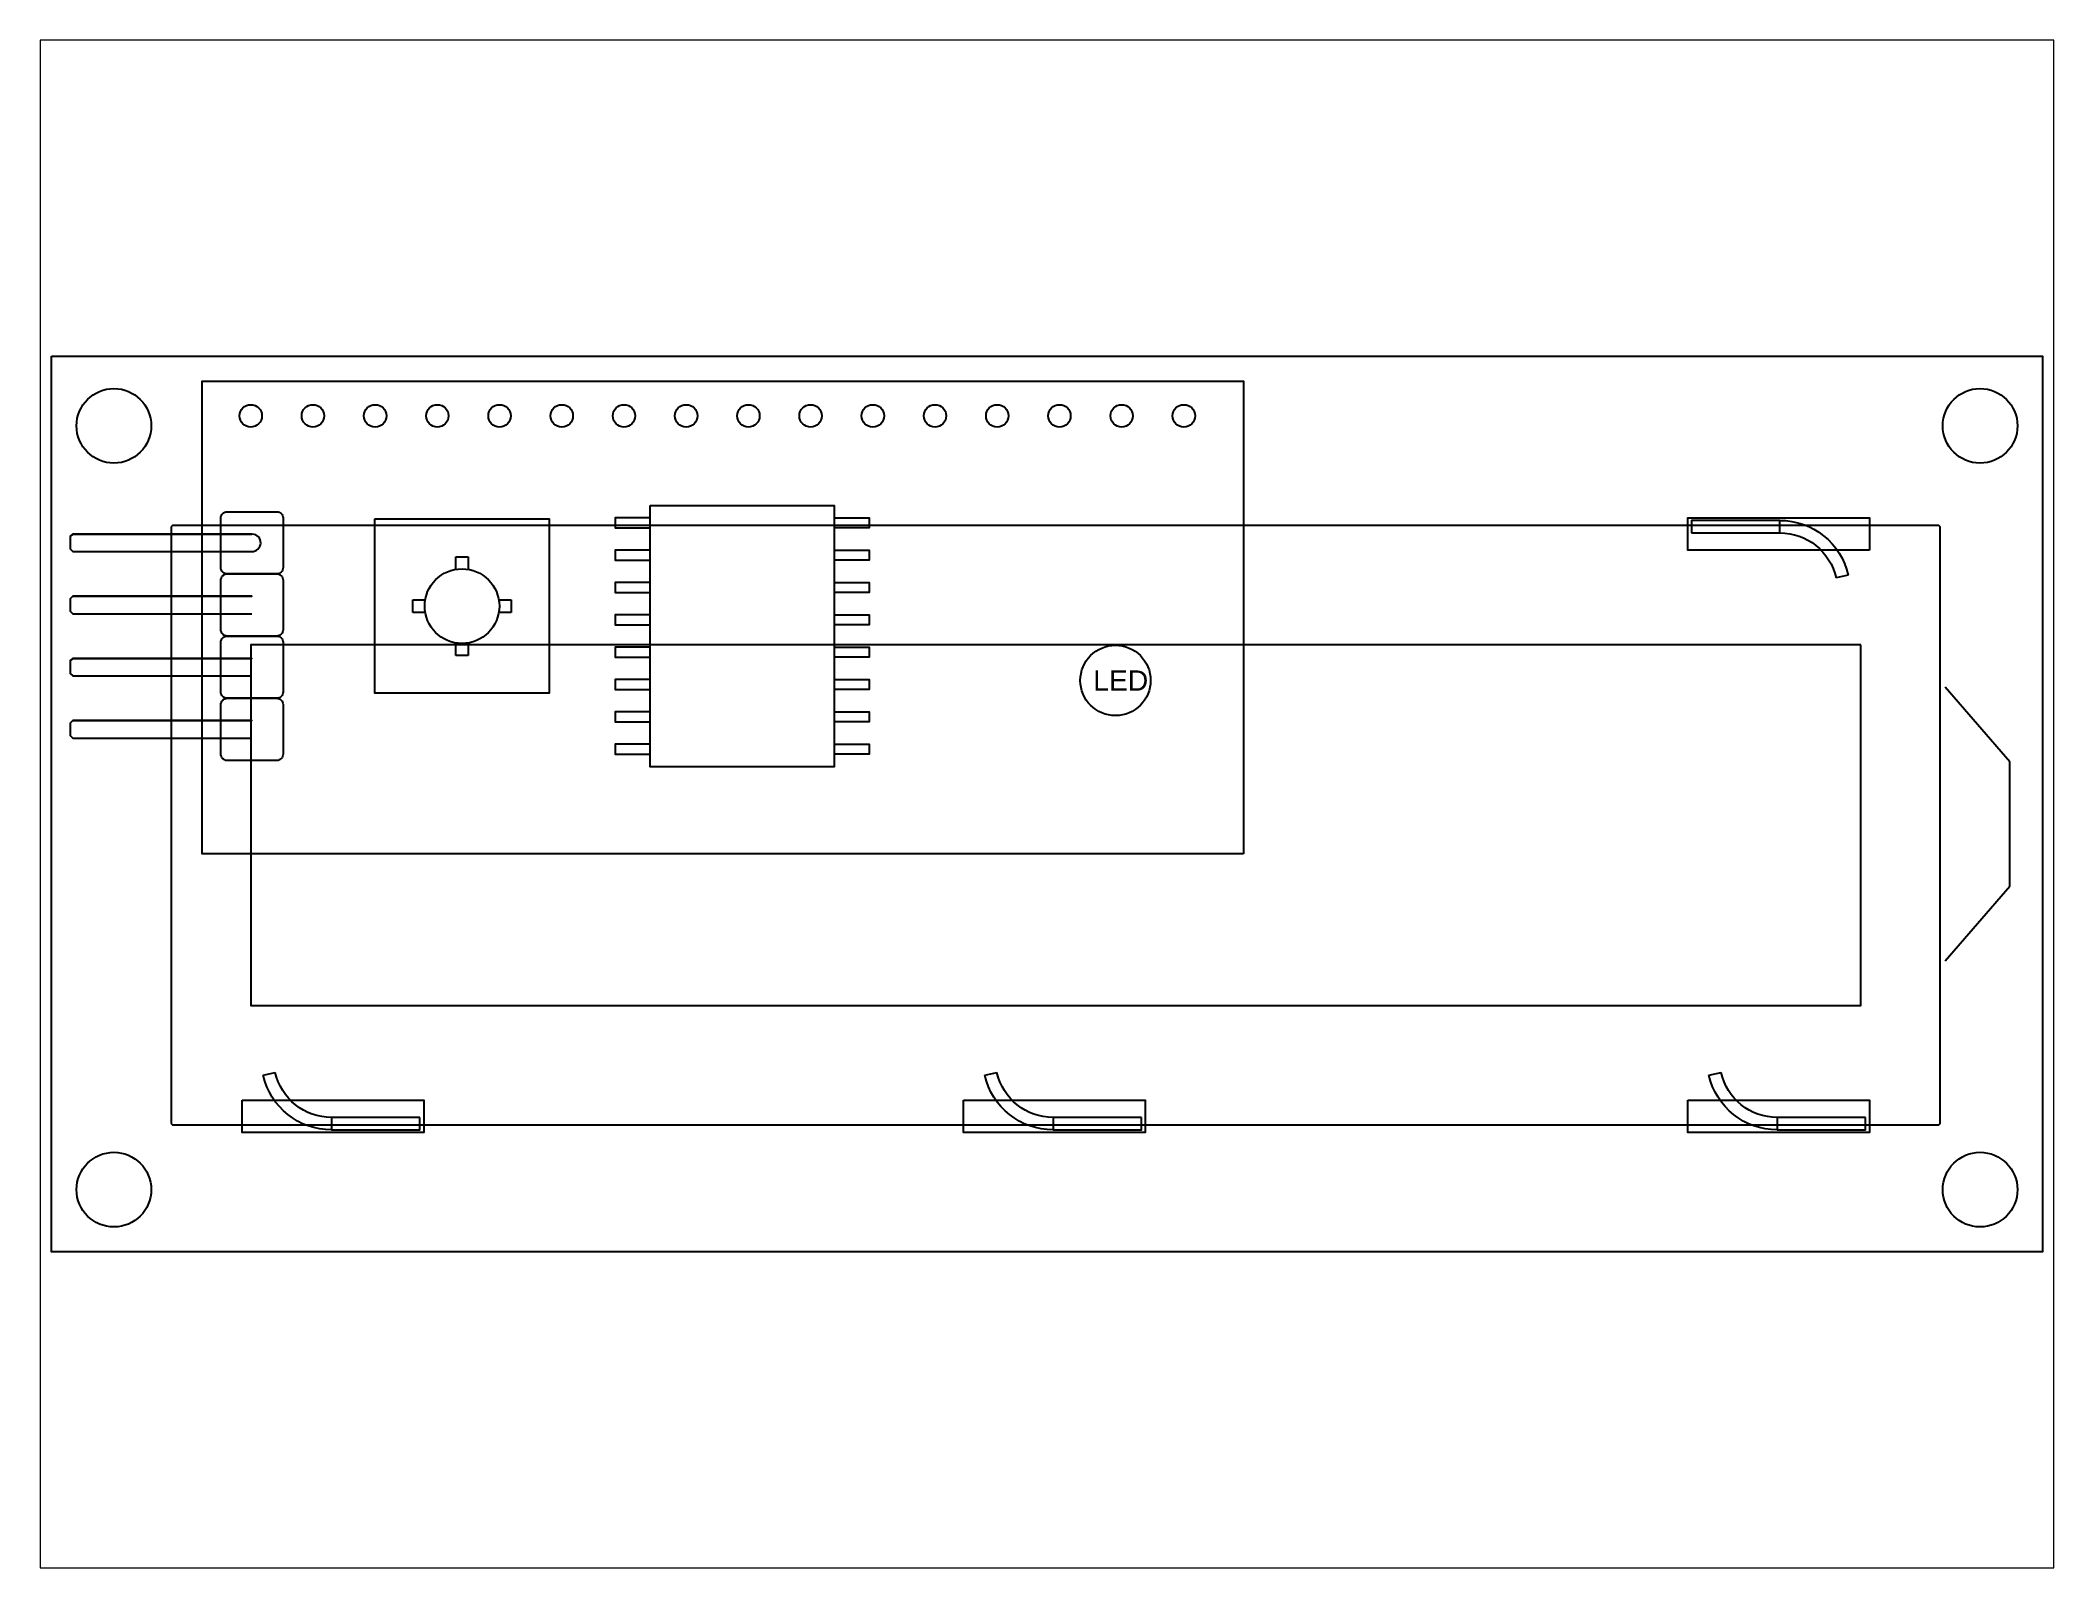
# Paper-space layout 'Layout2' of a CAD drawing. Header units: millimetres. Extents: x 26 to 231, y 20 to 176.
# The model-space entities are those that its viewports show. They can reach past a viewport. Long polylines and large blocks are cut down to what shows.
import ezdxf

# ---------------------------------------------------------------- set-up
doc = ezdxf.new("R2010")
doc.units = ezdxf.units.MM
doc.layers.add('Label', color=6, linetype='Continuous')
doc.layers.add('LCD', color=3, linetype='Continuous')
doc.styles.get("Standard").update_dxf_attribs({"font": 'Arial.ttf'})

# ---------------------------------------------------------------- blocks, each defined once
blk = doc.blocks.new('*U6')
at = {"layer": 'LCD'}
blk.add_circle((0, 0), 0.45, dxfattribs=at)
blk = doc.blocks.new('*U7')
at = {"layer": 'LCD', "color": 0, "linetype": 'ByBlock', "lineweight": -2, "transparency": 16777216}
for p in [(0, 0), (2.5, 0), (5, 0), (7.5, 0), (10, 0), (12.5, 0), (15, 0), (17.5, 0), (20, 0), (22.5, 0), (25, 0), (27.5, 0), (30, 0), (32.5, 0), (35, 0), (37.5, 0)]:
    blk.add_blockref('*U6', p, dxfattribs=at)
blk = doc.blocks.new('*U8')
at = {"layer": 'LCD'}
for p, q in [((-0.25, -0.251), (-0.25, 0.251)), ((-0.25, 0.251), (0.25, 0.251)), ((0.25, 0.251), (0.25, -0.251))]:
    blk.add_line(p, q, dxfattribs=at)
blk = doc.blocks.new('*U1')
at = {"layer": 'LCD', "color": 0, "linetype": 'ByBlock', "lineweight": -2, "transparency": 16777216}
blk.add_blockref('*U8', (-23.05, 9.224, -8.4), dxfattribs=at)
for p, rotation in [((-24.78, 7.494, -8.4), 89.99999999999997), ((-21.32, 7.494, -8.4), 270), ((-23.05, 5.764, -8.4), 180)]:
    blk.add_blockref('*U8', p, dxfattribs=dict(at, rotation=rotation))
blk = doc.blocks.new('*U2')
at = {"layer": 'LCD'}
blk.add_polyline3d([(0.7, 0.2, -0.65), (-0.7, 0.2, 0.65), (-0.7, -0.2, 0.65), (0.7, -0.2, 0.65)], dxfattribs=at)
blk = doc.blocks.new('*U3')
at = {"layer": 'LCD', "color": 0, "linetype": 'ByBlock', "lineweight": -2, "transparency": 16777216}
for p in [(0, 0), (0, -1.3), (0, -2.6), (0, -3.9), (0, -5.2), (0, -6.5), (0, -7.8), (0, -9.1)]:
    blk.add_blockref('*U2', p, dxfattribs=at)
blk = doc.blocks.new('*U4')
at = {"layer": 'LCD'}
blk.add_polyline3d([(0.7, 0.2, -0.65), (-0.7, 0.2, 0.65), (-0.7, -0.2, 0.65), (0.7, -0.2, 0.65)], dxfattribs=at)
blk = doc.blocks.new('*U5')
at = {"layer": 'LCD', "color": 0, "linetype": 'ByBlock', "lineweight": -2, "transparency": 16777216}
for p in [(0, 0), (0, -1.3), (0, -2.6), (0, -3.9), (0, -5.2), (0, -6.5), (0, -7.8), (0, -9.1)]:
    blk.add_blockref('*U4', p, dxfattribs=at)

msp = doc.modelspace()

# ---------------------------------------------------------------- linework, layer by layer
at = {"layer": 'LCD'}
for p, q in [((72.2, 27.2), (71.712, 27.09)), ((78.7, 19.7), (76.1, 22.7, 1)), ((78.7, 14.7), (78.7, 19.7)), ((76.1, 11.7), (78.7, 14.7)), ((8.5, 7.1), (8.988, 7.21)), ((37.5, 7.1), (37.988, 7.21)), ((66.6, 7.1), (67.088, 7.21))]:
    msp.add_line(p, q, dxfattribs=at)
for points in [[(0, 36), (80, 36), (80, 0), (0, 0)], [(12.991, 29.459), (19.991, 29.459), (19.991, 22.459), (12.991, 22.459)], [(73.05, 28.2), (65.75, 28.2), (65.75, 29.5), (73.05, 29.5)], [(65.9, 28.9), (69.45, 28.9), (69.45, 29.4), (65.9, 29.4)], [(72.7, 24.4), (8, 24.4), (8, 9.9), (72.7, 9.9)], [(7.65, 6.1), (14.95, 6.1), (14.95, 4.8), (7.65, 4.8)], [(36.65, 6.1), (43.95, 6.1), (43.95, 4.8), (36.65, 4.8)], [(65.75, 6.1), (73.05, 6.1), (73.05, 4.8), (65.75, 4.8)], [(14.8, 5.4), (11.25, 5.4), (11.25, 4.9), (14.8, 4.9)], [(43.8, 5.4), (40.25, 5.4), (40.25, 4.9), (43.8, 4.9)], [(72.9, 5.4), (69.35, 5.4), (69.35, 4.9), (72.9, 4.9)]]:
    msp.add_lwpolyline(points, close=True, dxfattribs=at)
for points, elevation in [([(47.9, 16), (6.05, 16), (6.05, 35), (47.9, 35)], -2.6), ([(24.05, 30), (31.45, 30), (31.45, 19.5), (24.05, 19.5)], -3.7)]:
    msp.add_lwpolyline(points, close=True, dxfattribs=dict(at, elevation=elevation))
msp.add_lwpolyline([(75.8, 29.2), (4.9, 29.2, 0.414214), (4.8, 29.1), (4.8, 5.2, 0.414214), (4.9, 5.1), (75.8, 5.1, 0.414214), (75.9, 5.2), (75.9, 29.1, 0.414214)], format="xyb", close=True, dxfattribs=at)
for points, elevation in [([(7.05, 29.75), (9.05, 29.75, -0.414214), (9.3, 29.5), (9.3, 27.5, -0.414214), (9.05, 27.25), (7.05, 27.25, -0.414214), (6.8, 27.5), (6.8, 29.5, -0.414214)], -6.3), ([(7.05, 27.25), (9.05, 27.25, -0.414214), (9.3, 27), (9.3, 25, -0.414214), (9.05, 24.75), (7.05, 24.75, -0.414214), (6.8, 25), (6.8, 27, -0.414214)], -12.6), ([(7.05, 24.75), (9.05, 24.75, -0.414214), (9.3, 24.5), (9.3, 22.5, -0.414214), (9.05, 22.25), (7.05, 22.25, -0.414214), (6.8, 22.5), (6.8, 24.5, -0.414214)], -10), ([(7.05, 22.25), (9.05, 22.25, -0.414214), (9.3, 22), (9.3, 20, -0.414214), (9.05, 19.75), (7.05, 19.75, -0.414214), (6.8, 20), (6.8, 22, -0.414214)], -16.3)]:
    msp.add_lwpolyline(points, format="xyb", close=True, dxfattribs=dict(at, elevation=elevation))
for points in [[(0.75, 28.75, -8.602), (0.85, 28.85, -8.602), (8.05, 28.85, -3.7), (0.85, 28.85, -8.602), (0.75, 28.75, -8.602), (0.75, 28.25, -8.602), (0.85, 28.15, -17.204), (8.05, 28.15, -1.702)], [(0.75, 26.25, -34.408), (0.85, 26.35, -34.408), (8.05, 26.35, -29.506), (0.85, 26.35, -34.408), (0.75, 26.25, -34.408), (0.75, 25.75, -34.408), (0.85, 25.65, -43.01), (8.05, 25.65, -27.508)], [(0.75, 23.75, -34.408), (0.85, 23.85, -34.408), (8.05, 23.85, -29.506), (0.85, 23.85, -34.408), (0.75, 23.75, -34.408), (0.75, 23.25, -34.408), (0.85, 23.15, -43.01), (8.05, 23.15, -27.508)], [(0.75, 21.25, -60.214), (0.85, 21.35, -60.214), (8.05, 21.35, -55.312), (0.85, 21.35, -60.214), (0.75, 21.25, -60.214), (0.75, 20.75, -60.214), (0.85, 20.65, -68.816), (8.05, 20.65, -53.314)]]:
    msp.add_polyline3d(points, dxfattribs=at)
for centre, radius in [((2.5, 33.2), 1.5), ((77.5, 33.2), 1.5), ((16.491, 25.953, -8.4), 1.5), ((42.752, 22.966, -0.288), 1.414), ((2.5, 2.5), 1.5), ((77.5, 2.5), 1.5)]:
    msp.add_circle(centre, radius, dxfattribs=at)
at = {"layer": 'LCD', "extrusion": (0, 0, -1)}
for centre, radius, start, end in [((-69.45, 26.581), 2.819, 90, 167.31964), ((-69.45, 26.581), 2.319, 90, 167.31964), ((-11.25, 7.719), 2.819, 270, 347.31964), ((-11.25, 7.719), 2.319, 270, 347.31964), ((-40.25, 7.719), 2.819, 270, 347.31964), ((-40.25, 7.719), 2.319, 270, 347.31964), ((-69.35, 7.719), 2.819, 270, 347.31964), ((-69.35, 7.719), 2.319, 270, 347.31964)]:
    msp.add_arc(centre, radius, start, end, dxfattribs=at)
at = {"layer": 'LCD'}
msp.add_arc((8.05, 28.5, -8.302), 0.35, 268.23098, 86.37797, dxfattribs=at)

# ---------------------------------------------------------------- block references
for name, p in [('*U7', (8, 33.6)), ('*U3', (23.35, 29.3, -4.35)), ('*U1', (39.541, 18.459))]:
    msp.add_blockref(name, p, dxfattribs=at)
at = {"layer": 'LCD', "xscale": -1}
msp.add_blockref('*U5', (32.15, 29.3, -4.35), dxfattribs=at)

# ---------------------------------------------------------------- texts
at = {"layer": 'Label', "insert": (41.856, 23.37, -0.202), "char_height": 0.8143, "attachment_point": 1}
msp.add_mtext_dynamic_manual_height_columns('LED', width=1.58162, gutter_width=4.071, heights=[0.509], dxfattribs=at)

psp = doc.layouts.new('Layout2')

# ---------------------------------------------------------------- viewports
at = {"layer": 'Label'}
psp.add_viewport(center=(128.5, 97.5), size=(205.6, 156), view_center_point=(40, 18), view_height=61.39543, dxfattribs=at)

doc.saveas('drawing.dxf')
